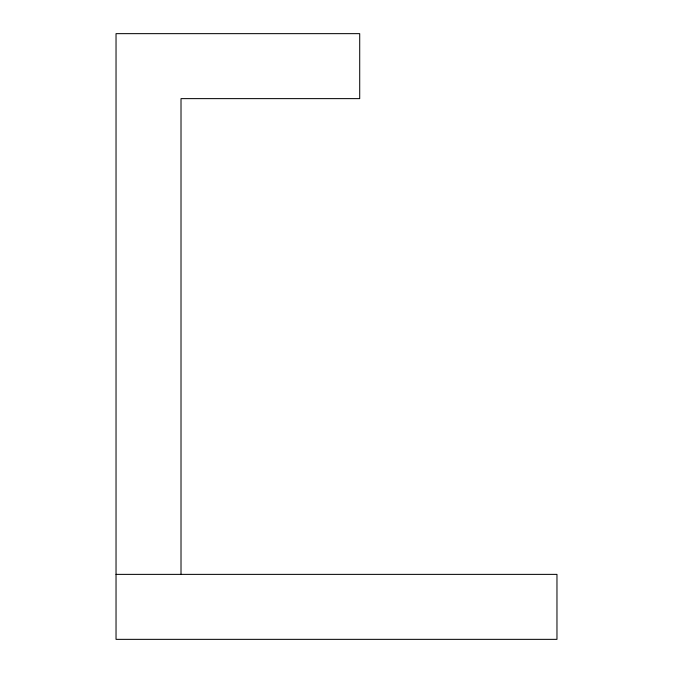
<?xml version="1.0" encoding="UTF-8"?>
<svg xmlns="http://www.w3.org/2000/svg" width="673" height="673" viewBox="0 0 673 673"><rect width="100%" height="100%" fill="white"/><g stroke="black" fill="none" stroke-linecap="round" stroke-linejoin="round"><path stroke-width="1.01" d="M116.034 574.372L556.966 574.372L556.966 639.35L116.034 639.35L116.034 33.65L359.71 33.65L359.71 98.628L181.012 98.628L181.012 574.372"/></g></svg>
